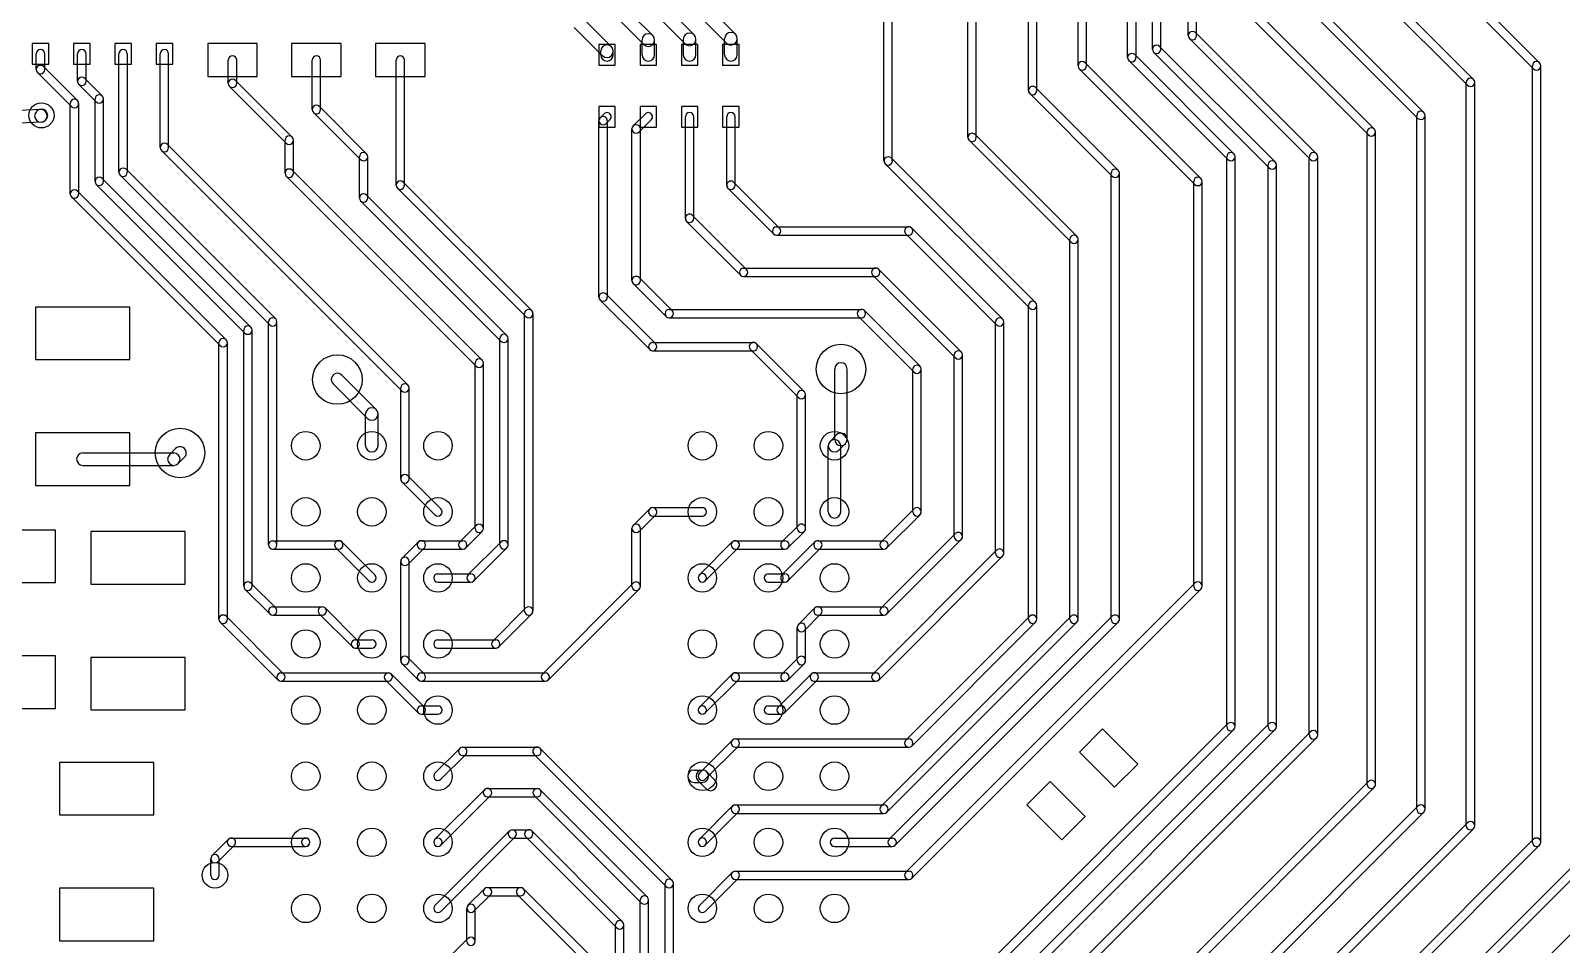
# Model space of a CAD drawing. Extents: x 61.7 to 142.8, y -131.7 to -55.6.
# Drawn here: x 114.27 to 132.8, y -117.84 to -106.77 of the extents above; entities that cross this region are included whole.
import ezdxf

# ---------------------------------------------------------------- set-up
doc = ezdxf.new("R2010")
doc.units = 0
doc.header["$MEASUREMENT"] = 0
doc.layers.add('BLACK', color=250, linetype='CONTINUOUS')

msp = doc.modelspace()

# ---------------------------------------------------------------- linework, layer by layer
at = {"layer": 'BLACK'}
for p, q in [((126.949, -107.2), (126.949, -101.175)), ((127.051, -107.2), (127.051, -101.175)), ((126.349, -107.5), (126.349, -101.375)), ((126.451, -107.5), (126.451, -101.375)), ((127.549, -107.1), (127.549, -101.4)), ((127.651, -107.1), (127.651, -101.4)), ((127.849, -107), (127.849, -101.6)), ((127.951, -107), (127.951, -101.6)), ((128.283, -106.834), (128.283, -102.648)), ((128.384, -106.834), (128.384, -102.648)), ((124.6, -108.351), (124.6, -104.844)), ((124.701, -108.351), (124.701, -104.844)), ((125.616, -108.067), (125.616, -104.844)), ((125.717, -108.067), (125.717, -104.844)), ((130.264, -105.036), (132.464, -107.236)), ((130.336, -104.964), (132.536, -107.164)), ((129.798, -105.57), (131.664, -107.436)), ((129.87, -105.498), (131.736, -107.364)), ((129.37, -105.998), (131.136, -107.764)), ((122.101, -106.118), (122.801, -106.818)), ((129.298, -106.07), (131.064, -107.836)), ((122.193, -106.934), (121.612, -106.353)), ((122.301, -106.826), (121.72, -106.245)), ((121.993, -106.226), (122.693, -106.926)), ((130.464, -108.036), (128.798, -106.37)), ((130.536, -107.964), (128.87, -106.298)), ((121.693, -106.942), (121.231, -106.48)), ((121.801, -106.834), (121.339, -106.372)), ((120.85, -106.734), (121.193, -107.077)), ((120.958, -106.626), (121.301, -106.969)), ((121.671, -107.067), (121.671, -106.888)), ((121.823, -107.067), (121.823, -106.888)), ((122.171, -107.067), (122.171, -106.88)), ((122.323, -107.067), (122.323, -106.88)), ((122.671, -107.067), (122.671, -106.872)), ((122.823, -107.067), (122.823, -106.872)), ((128.298, -106.87), (129.764, -108.336)), ((128.37, -106.798), (129.836, -108.264)), ((114.489, -106.93), (114.289, -106.93)), ((114.289, -106.93), (114.289, -107.18)), ((114.338, -107.245), (114.338, -107.055)), ((114.44, -107.245), (114.44, -107.055)), ((114.489, -107.18), (114.489, -106.93)), ((114.989, -106.93), (114.789, -106.93)), ((114.789, -106.93), (114.789, -107.18)), ((114.838, -107.389), (114.838, -107.055)), ((114.94, -107.389), (114.94, -107.055)), ((114.989, -107.18), (114.989, -106.93)), ((115.489, -106.93), (115.289, -106.93)), ((115.289, -106.93), (115.289, -107.18)), ((115.338, -108.489), (115.338, -107.055)), ((115.44, -108.489), (115.44, -107.055)), ((115.489, -107.18), (115.489, -106.93)), ((115.989, -106.93), (115.789, -106.93)), ((115.789, -106.93), (115.789, -107.18)), ((115.838, -108.189), (115.838, -107.055)), ((115.94, -108.189), (115.94, -107.055)), ((115.989, -107.18), (115.989, -106.93)), ((117.013, -106.93), (116.413, -106.93)), ((116.413, -106.93), (116.413, -107.329)), ((117.013, -107.329), (117.013, -106.93)), ((118.029, -106.93), (117.429, -106.93)), ((117.429, -106.93), (117.429, -107.329)), ((118.029, -107.329), (118.029, -106.93)), ((119.045, -106.93), (118.445, -106.93)), ((118.445, -106.93), (118.445, -107.329)), ((119.045, -107.329), (119.045, -106.93)), ((121.347, -106.942), (121.147, -106.942)), ((121.147, -106.942), (121.147, -107.192)), ((121.171, -107.067), (121.171, -107.023)), ((121.323, -107.067), (121.323, -107.023)), ((121.347, -107.192), (121.347, -106.942)), ((121.847, -106.942), (121.647, -106.942)), ((121.647, -106.942), (121.647, -107.192)), ((121.847, -107.192), (121.847, -106.942)), ((122.347, -106.942), (122.147, -106.942)), ((122.147, -106.942), (122.147, -107.192)), ((122.347, -107.192), (122.347, -106.942)), ((122.847, -106.942), (122.647, -106.942)), ((122.647, -106.942), (122.647, -107.192)), ((122.847, -107.192), (122.847, -106.942)), ((127.636, -107.064), (128.836, -108.264)), ((127.864, -107.036), (129.264, -108.436)), ((127.936, -106.964), (129.336, -108.364)), ((114.289, -107.18), (114.489, -107.18)), ((114.353, -107.281), (114.764, -107.692)), ((114.425, -107.209), (114.836, -107.62)), ((114.789, -107.18), (114.989, -107.18)), ((115.289, -107.18), (115.489, -107.18)), ((115.789, -107.18), (115.989, -107.18)), ((116.662, -107.413), (116.662, -107.13)), ((116.764, -107.413), (116.764, -107.13)), ((117.678, -107.729), (117.678, -107.13)), ((117.78, -107.729), (117.78, -107.13)), ((118.694, -108.645), (118.694, -107.13)), ((118.796, -108.645), (118.796, -107.13)), ((121.147, -107.192), (121.347, -107.192)), ((121.647, -107.192), (121.847, -107.192)), ((122.147, -107.192), (122.347, -107.192)), ((122.647, -107.192), (122.847, -107.192)), ((126.964, -107.236), (128.364, -108.636)), ((127.036, -107.164), (128.436, -108.564)), ((127.564, -107.136), (128.764, -108.336)), ((132.449, -116.6), (132.449, -107.2)), ((132.551, -116.6), (132.551, -107.2)), ((114.853, -107.425), (115.064, -107.636)), ((114.925, -107.353), (115.136, -107.564)), ((116.413, -107.329), (117.013, -107.329)), ((116.677, -107.449), (117.364, -108.136)), ((116.749, -107.377), (117.436, -108.064)), ((117.429, -107.329), (118.029, -107.329)), ((118.445, -107.329), (119.045, -107.329)), ((127.436, -108.464), (126.436, -107.464)), ((131.649, -116.4), (131.649, -107.4)), ((131.751, -116.4), (131.751, -107.4)), ((114.749, -108.752), (114.749, -107.656)), ((114.851, -108.752), (114.851, -107.656)), ((115.049, -108.6), (115.049, -107.6)), ((115.151, -108.6), (115.151, -107.6)), ((127.364, -108.536), (126.364, -107.536)), ((114.391, -107.73), (113.854, -107.753)), ((114.346, -107.746), (114.34, -107.752)), ((117.693, -107.765), (118.264, -108.336)), ((117.765, -107.693), (118.336, -108.264)), ((121.347, -107.692), (121.147, -107.692)), ((121.147, -107.692), (121.147, -107.942)), ((121.164, -107.828), (121.211, -107.781)), ((121.347, -107.942), (121.347, -107.692)), ((121.564, -107.928), (121.711, -107.781)), ((121.847, -107.692), (121.647, -107.692)), ((121.647, -107.692), (121.647, -107.942)), ((121.847, -107.942), (121.847, -107.692)), ((122.347, -107.692), (122.147, -107.692)), ((122.147, -107.692), (122.147, -107.942)), ((122.196, -109.047), (122.196, -107.817)), ((122.298, -109.047), (122.298, -107.817)), ((122.347, -107.942), (122.347, -107.692)), ((122.847, -107.692), (122.647, -107.692)), ((122.647, -107.692), (122.647, -107.942)), ((122.696, -108.647), (122.696, -107.817)), ((122.798, -108.647), (122.798, -107.817)), ((122.847, -107.942), (122.847, -107.692)), ((131.049, -116.2), (131.049, -107.8)), ((131.151, -116.2), (131.151, -107.8)), ((114.397, -107.882), (113.86, -107.905)), ((114.454, -107.854), (114.448, -107.86)), ((121.147, -107.942), (121.347, -107.942)), ((121.149, -110), (121.149, -107.864)), ((121.236, -107.9), (121.283, -107.853)), ((121.251, -110), (121.251, -107.864)), ((121.549, -109.8), (121.549, -107.964)), ((121.636, -108), (121.783, -107.853)), ((121.647, -107.942), (121.847, -107.942)), ((121.651, -109.8), (121.651, -107.964)), ((122.147, -107.942), (122.347, -107.942)), ((122.647, -107.942), (122.847, -107.942)), ((126.936, -109.264), (125.702, -108.031)), ((130.449, -115.9), (130.449, -108)), ((130.551, -115.9), (130.551, -108)), ((115.925, -108.153), (118.836, -111.064)), ((117.349, -108.5), (117.349, -108.1)), ((117.451, -108.5), (117.451, -108.1)), ((126.864, -109.336), (125.631, -108.102)), ((115.853, -108.225), (118.764, -111.136)), ((118.249, -108.8), (118.249, -108.3)), ((118.351, -108.8), (118.351, -108.3)), ((124.615, -108.386), (126.364, -110.136)), ((124.686, -108.315), (126.436, -110.064)), ((128.749, -115.2), (128.749, -108.3)), ((128.851, -115.2), (128.851, -108.3)), ((129.249, -115.2), (129.249, -108.4)), ((129.351, -115.2), (129.351, -108.4)), ((129.749, -115.3), (129.749, -108.3)), ((129.851, -115.3), (129.851, -108.3)), ((115.136, -108.564), (116.936, -110.364)), ((115.353, -108.525), (117.164, -110.336)), ((115.425, -108.453), (117.236, -110.264)), ((117.364, -108.536), (119.664, -110.836)), ((117.436, -108.464), (119.736, -110.764)), ((127.349, -113.9), (127.349, -108.5)), ((127.451, -113.9), (127.451, -108.5)), ((114.836, -108.716), (116.636, -110.516)), ((115.064, -108.636), (116.864, -110.436)), ((118.336, -108.764), (120.036, -110.464)), ((118.709, -108.681), (120.264, -110.236)), ((118.781, -108.609), (120.336, -110.164)), ((123.264, -109.236), (122.711, -108.683)), ((123.336, -109.164), (122.783, -108.611)), ((128.349, -113.5), (128.349, -108.6)), ((128.451, -113.5), (128.451, -108.6)), ((114.764, -108.788), (116.564, -110.588)), ((118.264, -108.836), (119.964, -110.536)), ((122.864, -109.736), (122.211, -109.083)), ((122.936, -109.664), (122.283, -109.011)), ((123.3, -109.149), (124.9, -109.149)), ((123.3, -109.251), (124.9, -109.251)), ((125.964, -110.336), (124.864, -109.236)), ((126.036, -110.264), (124.936, -109.164)), ((126.849, -113.9), (126.849, -109.3)), ((126.951, -113.9), (126.951, -109.3)), ((122.9, -109.649), (124.5, -109.649)), ((125.536, -110.664), (124.536, -109.664)), ((121.964, -110.236), (121.564, -109.836)), ((122.036, -110.164), (121.636, -109.764)), ((122.9, -109.751), (124.5, -109.751)), ((125.464, -110.736), (124.464, -109.736)), ((121.764, -110.636), (121.164, -110.036)), ((121.836, -110.564), (121.236, -109.964)), ((115.472, -110.121), (114.329, -110.121)), ((114.329, -110.121), (114.329, -110.756)), ((115.472, -110.756), (115.472, -110.121)), ((120.249, -113.8), (120.249, -110.2)), ((120.351, -113.8), (120.351, -110.2)), ((122, -110.149), (124.327, -110.149)), ((122, -110.251), (124.327, -110.251)), ((124.964, -110.909), (124.291, -110.236)), ((125.036, -110.837), (124.363, -110.164)), ((126.349, -113.9), (126.349, -110.1)), ((126.451, -113.9), (126.451, -110.1)), ((116.849, -113.5), (116.849, -110.4)), ((116.951, -113.5), (116.951, -110.4)), ((117.149, -113), (117.149, -110.3)), ((117.251, -113), (117.251, -110.3)), ((125.949, -113.1), (125.949, -110.3)), ((126.051, -113.1), (126.051, -110.3)), ((116.549, -113.9), (116.549, -110.552)), ((116.651, -113.9), (116.651, -110.552)), ((119.949, -113), (119.949, -110.5)), ((120.051, -113), (120.051, -110.5)), ((121.8, -110.549), (123.019, -110.549)), ((123.636, -111.145), (123.055, -110.564)), ((114.329, -110.756), (115.472, -110.756)), ((119.649, -112.8), (119.649, -110.8)), ((119.751, -112.8), (119.751, -110.8)), ((121.8, -110.651), (123.019, -110.651)), ((123.564, -111.217), (122.983, -110.636)), ((125.449, -112.9), (125.449, -110.7)), ((125.551, -112.9), (125.551, -110.7)), ((118.453, -111.362), (118.036, -110.945)), ((124.004, -111.722), (124.004, -110.871)), ((124.154, -111.722), (124.154, -110.871)), ((124.949, -112.6), (124.949, -110.873)), ((125.051, -112.6), (125.051, -110.873)), ((118.347, -111.468), (117.93, -111.051)), ((118.749, -112.2), (118.749, -111.1)), ((118.851, -112.2), (118.851, -111.1)), ((123.549, -112.8), (123.549, -111.181)), ((123.651, -112.8), (123.651, -111.181)), ((118.325, -111.8), (118.325, -111.415)), ((118.475, -111.8), (118.475, -111.415)), ((115.472, -111.645), (114.329, -111.645)), ((114.329, -111.645), (114.329, -112.28)), ((115.472, -112.28), (115.472, -111.645)), ((123.948, -111.747), (124.026, -111.669)), ((114.9, -111.887), (116.003, -111.887)), ((115.95, -111.909), (116.025, -111.834)), ((123.926, -112.6), (123.926, -111.8)), ((124.054, -111.853), (124.132, -111.775)), ((124.076, -112.6), (124.076, -111.8)), ((114.9, -112.037), (116.003, -112.037)), ((116.056, -112.015), (116.131, -111.94)), ((114.329, -112.28), (115.472, -112.28)), ((118.764, -112.236), (119.164, -112.636)), ((118.836, -112.164), (119.236, -112.564)), ((121.564, -112.764), (121.764, -112.564)), ((121.636, -112.836), (121.836, -112.636)), ((121.8, -112.549), (122.401, -112.549)), ((121.8, -112.651), (122.401, -112.651)), ((124.564, -112.964), (124.964, -112.564)), ((124.636, -113.036), (125.036, -112.636)), ((114.572, -112.821), (113.429, -112.821)), ((114.572, -113.456), (114.572, -112.821)), ((116.142, -112.84), (114.999, -112.84)), ((114.999, -112.84), (114.999, -113.475)), ((116.142, -113.475), (116.142, -112.84)), ((119.664, -112.764), (119.464, -112.964)), ((119.736, -112.836), (119.536, -113.036)), ((121.549, -113.5), (121.549, -112.8)), ((121.651, -113.5), (121.651, -112.8)), ((123.364, -112.964), (123.564, -112.764)), ((123.436, -113.036), (123.636, -112.836)), ((117.2, -112.949), (118, -112.949)), ((117.964, -113.036), (118.364, -113.436)), ((118.036, -112.964), (118.436, -113.364)), ((118.964, -112.964), (118.764, -113.164)), ((119.036, -113.036), (118.836, -113.236)), ((119, -112.949), (119.5, -112.949)), ((119.964, -112.964), (119.564, -113.364)), ((120.036, -113.036), (119.636, -113.436)), ((122.365, -113.363), (122.764, -112.964)), ((122.437, -113.435), (122.836, -113.036)), ((122.8, -112.949), (123.4, -112.949)), ((123.364, -113.364), (123.764, -112.964)), ((123.436, -113.436), (123.836, -113.036)), ((123.8, -112.949), (124.6, -112.949)), ((124.564, -113.764), (125.464, -112.864)), ((124.636, -113.836), (125.536, -112.936)), ((117.2, -113.051), (118, -113.051)), ((118.749, -114.4), (118.749, -113.2)), ((118.851, -114.4), (118.851, -113.2)), ((119, -113.051), (119.5, -113.051)), ((122.8, -113.051), (123.4, -113.051)), ((123.8, -113.051), (124.6, -113.051)), ((124.464, -114.564), (125.964, -113.064)), ((124.536, -114.636), (126.036, -113.136)), ((119.2, -113.349), (119.6, -113.349)), ((122.35, -113.4), (122.35, -113.399)), ((122.452, -113.4), (122.452, -113.399)), ((123.201, -113.349), (123.4, -113.349)), ((113.429, -113.456), (114.572, -113.456)), ((114.999, -113.475), (116.142, -113.475)), ((116.864, -113.536), (117.164, -113.836)), ((116.936, -113.464), (117.236, -113.764)), ((119.2, -113.451), (119.6, -113.451)), ((120.464, -114.564), (121.564, -113.464)), ((120.536, -114.636), (121.636, -113.536)), ((123.201, -113.451), (123.4, -113.451)), ((128.364, -113.464), (124.864, -116.964)), ((128.436, -113.536), (124.936, -117.036)), ((117.2, -113.749), (117.8, -113.749)), ((117.836, -113.764), (118.236, -114.164)), ((120.264, -113.764), (119.864, -114.164)), ((123.564, -113.964), (123.764, -113.764)), ((123.8, -113.749), (124.6, -113.749)), ((116.564, -113.936), (117.264, -114.636)), ((116.636, -113.864), (117.336, -114.564)), ((117.2, -113.851), (117.8, -113.851)), ((117.764, -113.836), (118.164, -114.236)), ((120.336, -113.836), (119.936, -114.236)), ((123.636, -114.036), (123.836, -113.836)), ((123.8, -113.851), (124.6, -113.851)), ((124.564, -116.164), (126.864, -113.864)), ((124.636, -116.236), (126.936, -113.936)), ((124.663, -116.565), (127.364, -113.864)), ((124.735, -116.637), (127.436, -113.936)), ((126.364, -113.864), (124.864, -115.364)), ((126.436, -113.936), (124.936, -115.436)), ((118.2, -114.15), (118.4, -114.15)), ((119.2, -114.15), (119.9, -114.15)), ((123.549, -114.4), (123.549, -114)), ((123.651, -114.4), (123.651, -114)), ((118.2, -114.251), (118.4, -114.251)), ((119.2, -114.251), (119.9, -114.251)), ((114.572, -114.345), (113.429, -114.345)), ((114.572, -114.98), (114.572, -114.345)), ((116.142, -114.364), (114.999, -114.364)), ((114.999, -114.364), (114.999, -114.999)), ((116.142, -114.999), (116.142, -114.364)), ((118.764, -114.436), (118.964, -114.636)), ((118.836, -114.364), (119.036, -114.564)), ((123.364, -114.564), (123.564, -114.364)), ((123.436, -114.636), (123.636, -114.436)), ((117.3, -114.549), (118.6, -114.549)), ((117.3, -114.651), (118.6, -114.651)), ((118.564, -114.636), (118.964, -115.036)), ((118.636, -114.564), (119.036, -114.964)), ((119, -114.549), (120.5, -114.549)), ((119, -114.651), (120.5, -114.651)), ((122.365, -114.963), (122.764, -114.564)), ((122.437, -115.035), (122.836, -114.636)), ((122.8, -114.549), (123.4, -114.549)), ((122.8, -114.651), (123.4, -114.651)), ((123.319, -114.964), (123.72, -114.564)), ((123.391, -115.036), (123.792, -114.636)), ((123.756, -114.549), (124.5, -114.549)), ((123.756, -114.651), (124.5, -114.651)), ((113.429, -114.98), (114.572, -114.98)), ((114.999, -114.999), (116.142, -114.999)), ((119, -114.95), (119.2, -114.95)), ((119, -115.051), (119.2, -115.051)), ((122.35, -115), (122.35, -114.999)), ((122.452, -115), (122.452, -114.999)), ((123.201, -114.95), (123.355, -114.95)), ((123.201, -115.051), (123.355, -115.051)), ((129.764, -115.264), (124.864, -120.164)), ((129.264, -115.164), (125.064, -119.364)), ((129.336, -115.236), (125.136, -119.436)), ((128.764, -115.164), (125.364, -118.564)), ((128.836, -115.236), (125.436, -118.636)), ((127.247, -115.229), (126.965, -115.511)), ((127.671, -115.653), (127.247, -115.229)), ((119.501, -115.449), (120.4, -115.449)), ((122.765, -115.364), (122.365, -115.765)), ((122.837, -115.436), (122.437, -115.836)), ((122.801, -115.349), (124.9, -115.349)), ((129.836, -115.336), (124.936, -120.236)), ((115.761, -115.634), (114.618, -115.634)), ((114.618, -115.634), (114.618, -116.269)), ((115.761, -116.269), (115.761, -115.634)), ((119.465, -115.464), (119.164, -115.765)), ((119.537, -115.536), (119.236, -115.836)), ((119.501, -115.551), (120.4, -115.551)), ((121.964, -117.136), (120.364, -115.536)), ((122.036, -117.064), (120.436, -115.464)), ((122.801, -115.451), (124.9, -115.451)), ((126.965, -115.511), (127.389, -115.935)), ((122.3, -115.726), (122.401, -115.726)), ((122.454, -115.747), (122.554, -115.848)), ((127.389, -115.935), (127.671, -115.653)), ((119.164, -116.564), (119.764, -115.964)), ((119.8, -115.949), (120.4, -115.949)), ((120.436, -115.964), (121.736, -117.264)), ((122.3, -115.876), (122.401, -115.876)), ((122.348, -115.854), (122.448, -115.954)), ((125.364, -120.964), (130.464, -115.864)), ((125.436, -121.036), (130.536, -115.936)), ((126.611, -115.865), (126.329, -116.147)), ((127.035, -116.289), (126.611, -115.865)), ((119.236, -116.636), (119.836, -116.036)), ((119.8, -116.051), (120.4, -116.051)), ((120.364, -116.036), (121.664, -117.336)), ((122.365, -116.563), (122.764, -116.164)), ((122.8, -116.149), (124.6, -116.149)), ((131.064, -116.164), (125.464, -121.764)), ((126.329, -116.147), (126.753, -116.571)), ((114.618, -116.269), (115.761, -116.269)), ((122.437, -116.635), (122.836, -116.236)), ((122.8, -116.251), (124.6, -116.251)), ((131.136, -116.236), (125.536, -121.836)), ((131.664, -116.364), (125.764, -122.264)), ((126.753, -116.571), (127.035, -116.289)), ((116.7, -116.549), (117.599, -116.549)), ((120.065, -116.464), (119.164, -117.365)), ((120.137, -116.536), (119.236, -117.437)), ((120.101, -116.449), (120.3, -116.449)), ((120.101, -116.551), (120.3, -116.551)), ((121.364, -117.636), (120.264, -116.536)), ((121.436, -117.564), (120.336, -116.464)), ((124.001, -116.55), (124.699, -116.55)), ((131.736, -116.436), (125.836, -122.336)), ((116.464, -116.764), (116.664, -116.564)), ((116.536, -116.836), (116.736, -116.636)), ((116.7, -116.651), (117.599, -116.651)), ((117.563, -116.636), (117.564, -116.637)), ((117.635, -116.564), (117.636, -116.565)), ((119.149, -116.601), (119.149, -116.6)), ((119.251, -116.601), (119.251, -116.6)), ((122.35, -116.601), (122.35, -116.599)), ((122.452, -116.601), (122.452, -116.599)), ((124.001, -116.651), (124.699, -116.651)), ((132.464, -116.564), (126.264, -122.764)), ((132.536, -116.636), (126.336, -122.836)), ((116.449, -117), (116.449, -116.8)), ((116.551, -117), (116.551, -116.8)), ((133.064, -116.764), (126.564, -123.264)), ((133.136, -116.836), (126.636, -123.336)), ((133.764, -116.864), (126.864, -123.764)), ((121.949, -122.4), (121.949, -117.1)), ((122.051, -122.4), (122.051, -117.1)), ((122.765, -116.964), (122.365, -117.365)), ((122.837, -117.036), (122.437, -117.437)), ((122.801, -116.949), (124.9, -116.949)), ((122.801, -117.051), (124.9, -117.051)), ((115.761, -117.158), (114.618, -117.158)), ((114.618, -117.158), (114.618, -117.793)), ((115.761, -117.793), (115.761, -117.158)), ((119.764, -117.164), (119.564, -117.364)), ((119.836, -117.236), (119.636, -117.436)), ((119.8, -117.149), (120.2, -117.149)), ((119.8, -117.251), (120.2, -117.251)), ((121.064, -118.136), (120.164, -117.236)), ((121.136, -118.064), (120.236, -117.164)), ((121.649, -122.9), (121.649, -117.3)), ((121.751, -122.9), (121.751, -117.3)), ((119.549, -117.801), (119.549, -117.4)), ((119.651, -117.801), (119.651, -117.4)), ((121.349, -123.5), (121.349, -117.6)), ((121.451, -123.5), (121.451, -117.6)), ((114.618, -117.793), (115.761, -117.793)), ((119.564, -117.765), (119.164, -118.165))]:
    msp.add_line(p, q, dxfattribs=at)
for centre, radius in [((114.4, -107.8), 0.1524), ((124.079, -110.871), 0.3), ((117.983, -110.998), 0.3), ((116.078, -111.887), 0.3), ((117.6, -111.8), 0.1725), ((118.4, -111.8), 0.1725), ((119.2, -111.8), 0.1725), ((122.401, -111.8), 0.1725), ((123.201, -111.8), 0.1725), ((124.001, -111.8), 0.1725), ((117.6, -112.6), 0.1725), ((118.4, -112.6), 0.1725), ((119.2, -112.6), 0.1725), ((122.401, -112.6), 0.1725), ((123.201, -112.6), 0.1725), ((124.001, -112.6), 0.1725), ((117.6, -113.4), 0.1725), ((118.4, -113.4), 0.1725), ((119.2, -113.4), 0.1725), ((122.401, -113.4), 0.1725), ((123.201, -113.4), 0.1725), ((124.001, -113.4), 0.1725), ((117.6, -114.2), 0.1725), ((118.4, -114.2), 0.1725), ((119.2, -114.2), 0.1725), ((122.401, -114.2), 0.1725), ((123.201, -114.2), 0.1725), ((124.001, -114.2), 0.1725), ((117.6, -115), 0.1725), ((118.4, -115), 0.1725), ((119.2, -115), 0.1725), ((122.401, -115), 0.1725), ((123.201, -115), 0.1725), ((124.001, -115), 0.1725), ((117.6, -115.801), 0.1725), ((118.4, -115.801), 0.1725), ((119.2, -115.801), 0.1725), ((122.401, -115.801), 0.1725), ((123.201, -115.801), 0.1725), ((124.001, -115.801), 0.1725), ((117.6, -116.601), 0.1725), ((118.4, -116.601), 0.1725), ((119.2, -116.601), 0.1725), ((122.401, -116.601), 0.1725), ((123.201, -116.601), 0.1725), ((124.001, -116.601), 0.1725), ((116.5, -117), 0.155), ((117.6, -117.401), 0.1725), ((118.4, -117.401), 0.1725), ((119.2, -117.401), 0.1725), ((122.401, -117.401), 0.1725), ((123.201, -117.401), 0.1725), ((124.001, -117.401), 0.1725)]:
    msp.add_circle(centre, radius, dxfattribs=at)
for centre, radius, start, end in [((121.747, -106.888), 0.0762, 360, 540), ((121.747, -106.888), 0.0762, 225, 405), ((122.247, -106.88), 0.0762, 360, 540), ((122.247, -106.88), 0.0762, 225, 405), ((122.747, -106.872), 0.0762, 360, 540), ((122.747, -106.872), 0.0762, 225, 405), ((128.334, -106.834), 0.0508, 45, 225), ((128.334, -106.834), 0.0508, 180, 360), ((114.389, -107.055), 0.0508, 360, 540), ((114.889, -107.055), 0.0508, 360, 540), ((115.389, -107.055), 0.0508, 360, 540), ((115.889, -107.055), 0.0508, 360, 540), ((116.713, -107.13), 0.0508, 360, 540), ((117.729, -107.13), 0.0508, 360, 540), ((118.745, -107.13), 0.0508, 360, 540), ((121.247, -107.023), 0.0762, 360, 540), ((121.247, -107.067), 0.0762, 180, 360), ((121.247, -107.023), 0.0762, 225, 405), ((121.747, -107.067), 0.0762, 180, 360), ((122.247, -107.067), 0.0762, 180, 360), ((122.747, -107.067), 0.0762, 180, 360), ((127.6, -107.1), 0.0508, 45, 225), ((127.6, -107.1), 0.0508, 180, 360), ((127.9, -107), 0.0508, 45, 225), ((127.9, -107), 0.0508, 180, 360), ((114.389, -107.245), 0.0508, 45, 225), ((114.389, -107.245), 0.0508, 180, 360), ((127, -107.2), 0.0508, 45, 225), ((127, -107.2), 0.0508, 180, 360), ((132.5, -107.2), 0.0508, 360, 540), ((132.5, -107.2), 0.0508, 225, 405), ((114.889, -107.389), 0.0508, 45, 225), ((114.889, -107.389), 0.0508, 180, 360), ((116.713, -107.413), 0.0508, 45, 225), ((116.713, -107.413), 0.0508, 180, 360), ((126.4, -107.5), 0.0508, 405, 585), ((131.7, -107.4), 0.0508, 360, 540), ((131.7, -107.4), 0.0508, 225, 405), ((114.8, -107.656), 0.0508, 360, 540), ((114.8, -107.656), 0.0508, 225, 405), ((115.1, -107.6), 0.0508, 360, 540), ((115.1, -107.6), 0.0508, 225, 405), ((126.4, -107.5), 0.0508, 180, 360), ((114.394, -107.806), 0.0762, 135, 315), ((114.4, -107.8), 0.0762, -45, 135), ((114.394, -107.806), 0.0762, -87.5, 92.5), ((117.729, -107.729), 0.0508, 45, 225), ((117.729, -107.729), 0.0508, 180, 360), ((121.2, -107.864), 0.0508, 360, 540), ((121.2, -107.864), 0.0508, 135, 315), ((121.247, -107.817), 0.0508, 315, 495), ((121.747, -107.817), 0.0508, 315, 495), ((122.247, -107.817), 0.0508, 360, 540), ((122.747, -107.817), 0.0508, 360, 540), ((131.1, -107.8), 0.0508, 360, 540), ((131.1, -107.8), 0.0508, 225, 405), ((121.6, -107.964), 0.0508, 360, 540), ((121.6, -107.964), 0.0508, 135, 315), ((125.667, -108.067), 0.0508, 405, 585), ((130.5, -108), 0.0508, 360, 540), ((130.5, -108), 0.0508, 225, 405), ((115.889, -108.189), 0.0508, 45, 225), ((115.889, -108.189), 0.0508, 180, 360), ((117.4, -108.1), 0.0508, 360, 540), ((117.4, -108.1), 0.0508, 225, 405), ((125.667, -108.067), 0.0508, 180, 360), ((118.3, -108.3), 0.0508, 360, 540), ((118.3, -108.3), 0.0508, 225, 405), ((124.651, -108.351), 0.0508, 45, 225), ((124.651, -108.351), 0.0508, 180, 360), ((128.8, -108.3), 0.0508, 360, 540), ((128.8, -108.3), 0.0508, 225, 405), ((129.3, -108.4), 0.0508, 360, 540), ((129.3, -108.4), 0.0508, 225, 405), ((129.8, -108.3), 0.0508, 360, 540), ((129.8, -108.3), 0.0508, 225, 405), ((115.1, -108.6), 0.0508, 45, 225), ((115.389, -108.489), 0.0508, 45, 225), ((115.389, -108.489), 0.0508, 180, 360), ((117.4, -108.5), 0.0508, 45, 225), ((117.4, -108.5), 0.0508, 180, 360), ((127.4, -108.5), 0.0508, 360, 540), ((127.4, -108.5), 0.0508, 225, 405), ((128.4, -108.6), 0.0508, 360, 540), ((128.4, -108.6), 0.0508, 225, 405), ((114.8, -108.752), 0.0508, 45, 225), ((114.8, -108.752), 0.0508, 180, 360), ((115.1, -108.6), 0.0508, 180, 360), ((118.3, -108.8), 0.0508, 45, 225), ((118.745, -108.645), 0.0508, 45, 225), ((118.745, -108.645), 0.0508, 180, 360), ((122.747, -108.647), 0.0508, 405, 585), ((122.747, -108.647), 0.0508, 180, 360), ((118.3, -108.8), 0.0508, 180, 360), ((122.247, -109.047), 0.0508, 405, 585), ((122.247, -109.047), 0.0508, 180, 360), ((123.3, -109.2), 0.0508, 90, 270), ((124.9, -109.2), 0.0508, 405, 585), ((124.9, -109.2), 0.0508, 270, 450), ((123.3, -109.2), 0.0508, 225, 405), ((126.9, -109.3), 0.0508, 360, 540), ((126.9, -109.3), 0.0508, 225, 405), ((122.9, -109.7), 0.0508, 90, 270), ((122.9, -109.7), 0.0508, 225, 405), ((124.5, -109.7), 0.0508, 405, 585), ((124.5, -109.7), 0.0508, 270, 450), ((121.6, -109.8), 0.0508, 405, 585), ((121.6, -109.8), 0.0508, 180, 360), ((121.2, -110), 0.0508, 405, 585), ((121.2, -110), 0.0508, 180, 360), ((126.4, -110.1), 0.0508, 360, 540), ((126.4, -110.1), 0.0508, 225, 405), ((117.2, -110.3), 0.0508, 360, 540), ((120.3, -110.2), 0.0508, 360, 540), ((120.3, -110.2), 0.0508, 225, 405), ((122, -110.2), 0.0508, 90, 270), ((122, -110.2), 0.0508, 225, 405), ((124.327, -110.2), 0.0508, 405, 585), ((124.327, -110.2), 0.0508, 270, 450), ((126, -110.3), 0.0508, 360, 540), ((116.9, -110.4), 0.0508, 360, 540), ((116.9, -110.4), 0.0508, 225, 405), ((117.2, -110.3), 0.0508, 225, 405), ((126, -110.3), 0.0508, 225, 405), ((116.6, -110.552), 0.0508, 360, 540), ((116.6, -110.552), 0.0508, 225, 405), ((120, -110.5), 0.0508, 360, 540), ((120, -110.5), 0.0508, 225, 405), ((121.8, -110.6), 0.0508, 90, 270), ((121.8, -110.6), 0.0508, 225, 405), ((123.019, -110.6), 0.0508, 405, 585), ((123.019, -110.6), 0.0508, 270, 450), ((119.7, -110.8), 0.0508, 360, 540), ((119.7, -110.8), 0.0508, 225, 405), ((124.079, -110.871), 0.075, 360, 540), ((125.5, -110.7), 0.0508, 360, 540), ((125.5, -110.7), 0.0508, 225, 405), ((117.983, -110.998), 0.075, 405, 585), ((125, -110.873), 0.0508, 360, 540), ((125, -110.873), 0.0508, 225, 405), ((118.8, -111.1), 0.0508, 360, 540), ((118.8, -111.1), 0.0508, 225, 405), ((123.6, -111.181), 0.0508, 360, 540), ((123.6, -111.181), 0.0508, 225, 405), ((118.4, -111.415), 0.075, 360, 540), ((118.4, -111.415), 0.075, 225, 405), ((124.001, -111.8), 0.075, 360, 540), ((124.079, -111.722), 0.075, 180, 360), ((124.079, -111.722), 0.075, 315, 495), ((114.9, -111.962), 0.075, 90, 270), ((116.003, -111.962), 0.075, 135, 315), ((116.003, -111.962), 0.075, 270, 450), ((116.078, -111.887), 0.075, 315, 495), ((118.4, -111.8), 0.075, 180, 360), ((124.001, -111.8), 0.075, 135, 315), ((118.8, -112.2), 0.0508, 45, 225), ((118.8, -112.2), 0.0508, 180, 360), ((119.2, -112.6), 0.0508, 225, 405), ((121.8, -112.6), 0.0508, 90, 270), ((121.8, -112.6), 0.0508, 315, 495), ((122.401, -112.6), 0.0508, 270, 450), ((124.001, -112.6), 0.075, 180, 360), ((125, -112.6), 0.0508, 180, 360), ((125, -112.6), 0.0508, 315, 495), ((119.7, -112.8), 0.0508, 180, 360), ((119.7, -112.8), 0.0508, -45, 135), ((121.6, -112.8), 0.0508, 360, 540), ((121.6, -112.8), 0.0508, 135, 315), ((123.6, -112.8), 0.0508, 180, 360), ((123.6, -112.8), 0.0508, 315, 495), ((125.5, -112.9), 0.0508, 315, 495), ((117.2, -113), 0.0508, 90, 270), ((117.2, -113), 0.0508, 0, 180), ((117.2, -113), 0.0508, 180, 360), ((117.2, -113), 0.0508, 180, 360), ((118, -113), 0.0508, 45, 225), ((118, -113), 0.0508, 270, 450), ((119, -113), 0.0508, 90, 270), ((119, -113), 0.0508, -45, 135), ((119.5, -113), 0.0508, 135, 315), ((119.5, -113), 0.0508, 270, 450), ((120, -113), 0.0508, 180, 360), ((120, -113), 0.0508, -45, 135), ((122.8, -113), 0.0508, 90, 270), ((122.8, -113), 0.0508, 315, 495), ((123.4, -113), 0.0508, 135, 315), ((123.4, -113), 0.0508, 270, 450), ((123.8, -113), 0.0508, 90, 270), ((123.8, -113), 0.0508, 315, 495), ((124.6, -113), 0.0508, 135, 315), ((124.6, -113), 0.0508, 270, 450), ((125.5, -112.9), 0.0508, 180, 360), ((118.8, -113.2), 0.0508, 360, 540), ((118.8, -113.2), 0.0508, 135, 315), ((126, -113.1), 0.0508, 180, 360), ((126, -113.1), 0.0508, 315, 495), ((118.4, -113.4), 0.0508, 225, 405), ((119.2, -113.4), 0.0508, 90, 270), ((119.6, -113.4), 0.0508, 135, 315), ((119.6, -113.4), 0.0508, 270, 450), ((122.401, -113.399), 0.0508, 360, 540), ((122.401, -113.399), 0.0508, 135, 315), ((122.401, -113.4), 0.0508, 180, 360), ((123.201, -113.4), 0.0508, 90, 270), ((123.4, -113.4), 0.0508, 135, 315), ((123.4, -113.4), 0.0508, 270, 450), ((116.9, -113.5), 0.0508, 45, 225), ((116.9, -113.5), 0.0508, 180, 360), ((121.6, -113.5), 0.0508, 180, 360), ((121.6, -113.5), 0.0508, 315, 495), ((128.4, -113.5), 0.0508, 180, 360), ((128.4, -113.5), 0.0508, -45, 135), ((117.2, -113.8), 0.0508, 90, 270), ((117.2, -113.8), 0.0508, 225, 405), ((117.8, -113.8), 0.0508, 45, 225), ((117.8, -113.8), 0.0508, 270, 450), ((120.3, -113.8), 0.0508, -45, 135), ((123.8, -113.8), 0.0508, 90, 270), ((123.8, -113.8), 0.0508, 315, 495), ((124.6, -113.8), 0.0508, 135, 315), ((124.6, -113.8), 0.0508, 270, 450), ((116.6, -113.9), 0.0508, 45, 225), ((116.6, -113.9), 0.0508, 180, 360), ((120.3, -113.8), 0.0508, 180, 360), ((123.6, -114), 0.0508, 360, 540), ((123.6, -114), 0.0508, 135, 315), ((126.4, -113.9), 0.0508, 180, 360), ((126.4, -113.9), 0.0508, -45, 135), ((126.9, -113.9), 0.0508, 180, 360), ((126.9, -113.9), 0.0508, 315, 495), ((127.4, -113.9), 0.0508, 180, 360), ((127.4, -113.9), 0.0508, 315, 495), ((118.2, -114.2), 0.0508, 90, 270), ((118.4, -114.2), 0.0508, 270, 450), ((119.2, -114.2), 0.0508, 90, 270), ((119.9, -114.2), 0.0508, 270, 450), ((118.2, -114.2), 0.0508, 225, 405), ((119.9, -114.2), 0.0508, 135, 315), ((118.8, -114.4), 0.0508, 45, 225), ((118.8, -114.4), 0.0508, 180, 360), ((123.6, -114.4), 0.0508, 180, 360), ((123.6, -114.4), 0.0508, 315, 495), ((117.3, -114.6), 0.0508, 90, 270), ((117.3, -114.6), 0.0508, 225, 405), ((118.6, -114.6), 0.0508, 45, 225), ((118.6, -114.6), 0.0508, 270, 450), ((119, -114.6), 0.0508, 90, 270), ((119, -114.6), 0.0508, 225, 405), ((120.5, -114.6), 0.0508, 135, 315), ((120.5, -114.6), 0.0508, 270, 450), ((122.8, -114.6), 0.0508, 90, 270), ((122.8, -114.6), 0.0508, 315, 495), ((123.4, -114.6), 0.0508, 135, 315), ((123.4, -114.6), 0.0508, 270, 450), ((123.756, -114.6), 0.0508, 90, 270), ((123.756, -114.6), 0.0508, 315, 495), ((124.5, -114.6), 0.0508, 135, 315), ((124.5, -114.6), 0.0508, 270, 450), ((119, -115), 0.0508, 90, 270), ((119, -115), 0.0508, 225, 405), ((119.2, -115), 0.0508, 270, 450), ((122.401, -114.999), 0.0508, 360, 540), ((122.401, -114.999), 0.0508, 135, 315), ((122.401, -115), 0.0508, 180, 360), ((123.201, -115), 0.0508, 90, 270), ((123.355, -115), 0.0508, 135, 315), ((123.355, -115), 0.0508, 270, 450), ((128.8, -115.2), 0.0508, 180, 360), ((128.8, -115.2), 0.0508, -45, 135), ((129.3, -115.2), 0.0508, 180, 360), ((129.3, -115.2), 0.0508, -45, 135), ((129.8, -115.3), 0.0508, -45, 135), ((119.501, -115.5), 0.0508, 90, 270), ((119.501, -115.5), 0.0508, -45, 135), ((120.4, -115.5), 0.0508, 405, 585), ((120.4, -115.5), 0.0508, 270, 450), ((122.801, -115.4), 0.0508, 90, 270), ((122.801, -115.4), 0.0508, -45, 135), ((124.9, -115.4), 0.0508, 135, 315), ((124.9, -115.4), 0.0508, 270, 450), ((129.8, -115.3), 0.0508, 180, 360), ((119.2, -115.801), 0.0508, 135, 315), ((122.3, -115.801), 0.075, 90, 270), ((122.401, -115.801), 0.075, 45, 225), ((122.401, -115.801), 0.0508, 135, 315), ((122.401, -115.801), 0.075, 270, 450), ((119.8, -116), 0.0508, 90, 270), ((119.8, -116), 0.0508, 315, 495), ((120.4, -116), 0.0508, 45, 225), ((120.4, -116), 0.0508, 270, 450), ((122.501, -115.901), 0.075, 225, 405), ((130.5, -115.9), 0.0508, 180, 360), ((130.5, -115.9), 0.0508, 315, 495), ((122.8, -116.2), 0.0508, 90, 270), ((122.8, -116.2), 0.0508, 315, 495), ((124.6, -116.2), 0.0508, 135, 315), ((124.6, -116.2), 0.0508, 270, 450), ((131.1, -116.2), 0.0508, -45, 135), ((131.1, -116.2), 0.0508, 180, 360), ((131.7, -116.4), 0.0508, -45, 135), ((116.7, -116.6), 0.0508, 90, 270), ((116.7, -116.6), 0.0508, 315, 495), ((117.599, -116.6), 0.0508, 45, 225), ((117.599, -116.6), 0.0508, 270, 450), ((119.2, -116.6), 0.0508, 360, 540), ((120.101, -116.5), 0.0508, 90, 270), ((120.101, -116.5), 0.0508, -45, 135), ((120.3, -116.5), 0.0508, 405, 585), ((120.3, -116.5), 0.0508, 270, 450), ((122.401, -116.599), 0.0508, 360, 540), ((124.001, -116.601), 0.0508, 90, 270), ((124.699, -116.601), 0.0508, 270, 450), ((131.7, -116.4), 0.0508, 180, 360), ((132.5, -116.6), 0.0508, -45, 135), ((117.6, -116.601), 0.0508, 225, 405), ((119.2, -116.6), 0.0508, 135, 315), ((119.2, -116.601), 0.0508, 180, 360), ((122.401, -116.599), 0.0508, 135, 315), ((122.401, -116.601), 0.0508, 180, 360), ((124.699, -116.601), 0.0508, 135, 315), ((132.5, -116.6), 0.0508, 180, 360), ((116.5, -116.8), 0.0508, 360, 540), ((116.5, -116.8), 0.0508, 135, 315), ((116.5, -117), 0.0508, 180, 360), ((122, -117.1), 0.0508, 360, 540), ((122, -117.1), 0.0508, 225, 405), ((122.801, -117), 0.0508, 90, 270), ((122.801, -117), 0.0508, -45, 135), ((124.9, -117), 0.0508, 135, 315), ((124.9, -117), 0.0508, 270, 450), ((119.8, -117.2), 0.0508, 90, 270), ((119.8, -117.2), 0.0508, -45, 135), ((120.2, -117.2), 0.0508, 405, 585), ((120.2, -117.2), 0.0508, 270, 450), ((121.7, -117.3), 0.0508, 360, 540), ((121.7, -117.3), 0.0508, 225, 405), ((119.2, -117.401), 0.0508, 135, 315), ((119.6, -117.4), 0.0508, 360, 540), ((119.6, -117.4), 0.0508, 135, 315), ((122.401, -117.401), 0.0508, 135, 315), ((121.4, -117.6), 0.0508, 360, 540), ((121.4, -117.6), 0.0508, 225, 405), ((119.6, -117.801), 0.0508, 180, 360), ((119.6, -117.801), 0.0508, -45, 135)]:
    msp.add_arc(centre, radius, start, end, dxfattribs=at)

doc.saveas('drawing.dxf')
